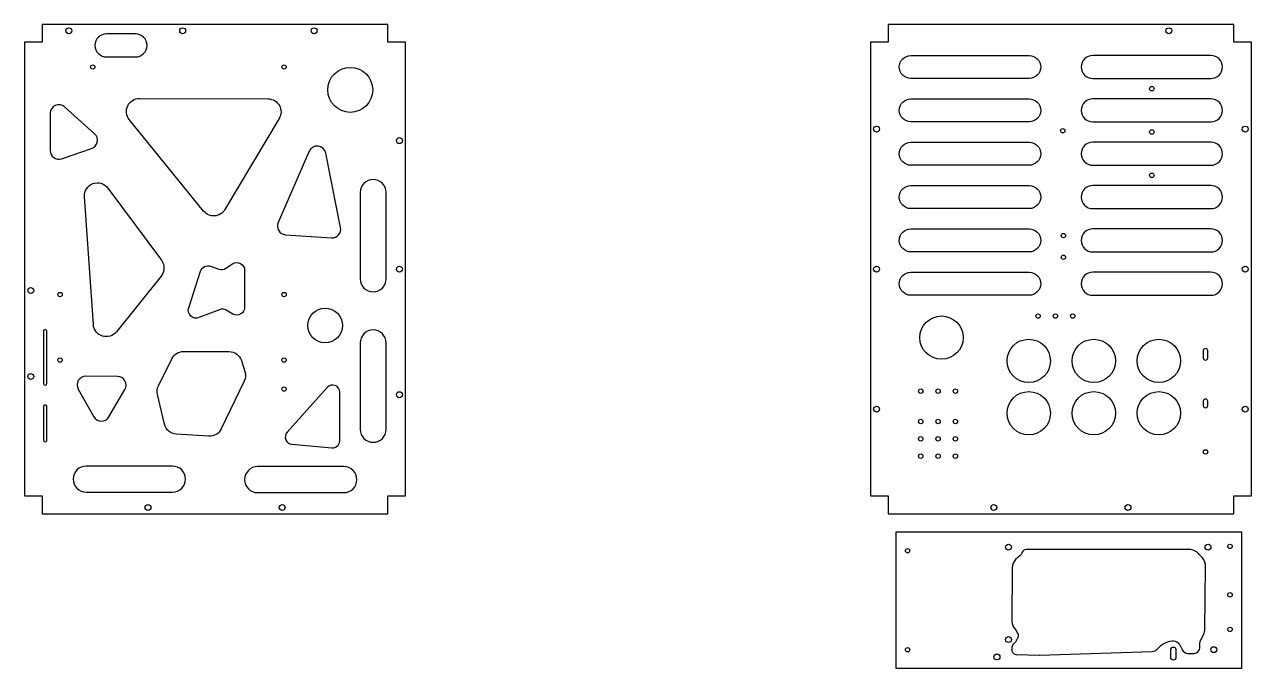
# Model space of a CAD drawing. Header units: millimetres. Extents: x 3055 to 3904, y 1845 to 2291.
import ezdxf

# ---------------------------------------------------------------- set-up
doc = ezdxf.new("R2010")
doc.units = ezdxf.units.MM

msp = doc.modelspace()

# ---------------------------------------------------------------- linework, layer by layer
msp.add_line((3896.88, 1845.16), (3876.88, 1845.16))
for points in [[(3055.09, 1964.59), (3067.39, 1964.59), (3067.39, 1952.29), (3306.39, 1952.29), (3306.39, 1964.59), (3318.69, 1964.59), (3318.69, 2278.59), (3306.39, 2278.59), (3306.39, 2290.89), (3067.39, 2290.89), (3067.39, 2278.59), (3055.09, 2278.59)], [(3640.13, 1964.59), (3652.43, 1964.59), (3652.43, 1952.29), (3891.43, 1952.29), (3891.43, 1964.59), (3903.73, 1964.59), (3903.73, 2278.59), (3891.43, 2278.59), (3891.43, 2290.89), (3652.43, 2290.89), (3652.43, 2278.59), (3640.13, 2278.59)], [(3657.88, 1845.16), (3657.88, 1939.66), (3896.88, 1939.66), (3896.88, 1845.16)]]:
    msp.add_lwpolyline(points, close=True)
for points in [[(3131.8, 2268.43, 1), (3131.8, 2284.43), (3111.8, 2284.43, 1), (3111.8, 2268.43)], [(3749.93, 2269.49, -1), (3749.93, 2253.49), (3668.14, 2253.49, -1), (3668.14, 2269.49)], [(3793.93, 2269.49, 1), (3793.93, 2253.49), (3875.71, 2253.49, 1), (3875.71, 2269.49)], [(3072.79, 2203.71, 0.513582), (3080.72, 2198.03), (3101.45, 2205.06, 0.573436), (3103.53, 2215.2), (3082.8, 2233.83, 0.649017), (3072.79, 2229.36)], [(3127.57, 2225.11, -0.632541), (3134.6, 2239.78), (3223.54, 2239.43, -0.580649), (3231.24, 2225.82), (3193.68, 2162.8, -0.521531), (3178.95, 2161.74)], [(3749.93, 2239.49, -1), (3749.93, 2223.49), (3668.14, 2223.49, -1), (3668.14, 2239.49)], [(3793.93, 2239.49, 1), (3793.93, 2223.49), (3875.71, 2223.49, 1), (3875.71, 2239.49)], [(3251.99, 2203.14), (3230.5, 2153.78, 0.518375), (3235.59, 2145.4), (3267.4, 2143.22, 0.494475), (3273.69, 2150.38), (3263.38, 2201.92, 0.734242)], [(3749.93, 2209.49, -1), (3749.93, 2193.49), (3668.14, 2193.49, -1), (3668.14, 2209.49)], [(3793.93, 2209.49, 1), (3793.93, 2193.49), (3875.71, 2193.49, 1), (3875.71, 2209.49)], [(3102.7, 2083.22), (3096.53, 2171.72, -0.74972), (3112.74, 2177.7), (3149.77, 2127.75, -0.340589), (3149.56, 2116.76), (3118.7, 2078.22, -0.682974)], [(3305.22, 2114.87), (3305.22, 2174.6, 1), (3287.22, 2174.6), (3287.22, 2114.87, 1)], [(3749.93, 2179.49, -1), (3749.93, 2163.49), (3668.14, 2163.49, -1), (3668.14, 2179.49)], [(3793.93, 2179.49, 1), (3793.93, 2163.49), (3875.71, 2163.49, 1), (3875.71, 2179.49)], [(3749.93, 2149.49, -1), (3749.93, 2133.49), (3668.14, 2133.49, -1), (3668.14, 2149.49)], [(3793.93, 2149.49, 1), (3793.93, 2133.49), (3875.71, 2133.49, 1), (3875.71, 2149.49)], [(3175.71, 2088, -0.629535), (3168.63, 2094.7), (3176.81, 2120.17, -0.421536), (3183.73, 2123.62), (3189.58, 2121.57, 0.234953), (3194.35, 2122.18), (3198.93, 2125.23, -0.598905), (3207.32, 2120.73), (3207.32, 2095.2, -0.576522), (3199.24, 2090.51), (3194.66, 2093.14, 0.225526), (3190.04, 2093.5)], [(3749.93, 2119.49, -1), (3749.93, 2103.49), (3668.14, 2103.49, -1), (3668.14, 2119.49)], [(3793.93, 2119.49, 1), (3793.93, 2103.49), (3875.71, 2103.49, 1), (3875.71, 2119.49)], [(3068.19, 2078.59), (3068.19, 2042.39, 1), (3070.59, 2042.39), (3070.59, 2078.59, 1)], [(3305.22, 2010.73), (3305.22, 2070.47, 1), (3287.22, 2070.47), (3287.22, 2010.73, 1)], [(3146.97, 2034.69, -0.175148), (3147.66, 2040.77), (3156.96, 2059.55, -0.285161), (3165.02, 2064.56), (3196.52, 2064.56, -0.326928), (3205.1, 2058.28), (3207.49, 2050.73, -0.190659), (3207.03, 2044.12), (3191.17, 2011.01, -0.305444), (3182.5, 2005.92), (3160.05, 2007.3, -0.33006), (3151.85, 2014.2)], [(3873.45, 2060.09), (3873.45, 2065.09, 1), (3870.41, 2065.09), (3870.41, 2060.09, 1)], [(3113.38, 2019.3), (3124.48, 2038.28, 0.576987), (3119.34, 2047.31), (3097.49, 2047.46, 0.575724), (3092.22, 2038.52), (3102.97, 2019.39, 0.579342)], [(3267.69, 1997.91, 0.440405), (3273.13, 2002.89), (3273.13, 2036.33, 0.688439), (3264.41, 2039.67), (3236.68, 2008.68, 0.617276), (3239.97, 2000.37)], [(3873.45, 2027.09), (3873.45, 2030.09, 1), (3870.41, 2030.09), (3870.41, 2027.09, 1)], [(3068.19, 2003.37, 1.030478), (3070.59, 2003.37), (3070.59, 2026.41, 1), (3068.19, 2026.41)], [(3157.44, 1985.24), (3097.71, 1985.24, 1), (3097.71, 1967.24), (3157.44, 1967.24, 1)], [(3275.99, 1984.89), (3216.25, 1984.89, 1), (3216.25, 1966.89), (3275.99, 1966.89, 1)], [(3835.06, 1856.98, 0.189839), (3838.25, 1858.37), (3841.16, 1861.28, -0.096463), (3842.67, 1862.3), (3846.25, 1863.81, -0.179813), (3850.88, 1864.02), (3851.32, 1863.88, -0.197854), (3854.08, 1861.54), (3855.47, 1858.86), (3855.83, 1858.17, 0.267987), (3859.83, 1855.61), (3863.16, 1855.46, 0.427544), (3868.13, 1860.2), (3868.13, 1862.89, -0.121857), (3868.68, 1865.1), (3870.67, 1868.88, 0.118897), (3871.54, 1872.33), (3872.05, 1915.39, 0.181999), (3869.76, 1921.69), (3868.5, 1923.16), (3867.65, 1924.15, 0.219585), (3860.42, 1927.49), (3747.84, 1927.49, 0.299942), (3745.22, 1925.76), (3744.88, 1924.97, -0.106364), (3743.72, 1923.34), (3740.63, 1920.5, 0.209751), (3738.17, 1914.92), (3738.09, 1877.69, 0.199545), (3740.32, 1872.3), (3740.4, 1872.22, -0.063441), (3740.84, 1871.65), (3741.98, 1869.71, -0.133886), (3742.38, 1868.27), (3742.38, 1867.92, -0.127153), (3741.78, 1865.62), (3740.85, 1863.92, -0.111968), (3739.45, 1862.36), (3739.22, 1862.19, 0.242575), (3738.02, 1859.87), (3738.02, 1858.02, 0.202957), (3738.89, 1855.97), (3739.29, 1855.58, 0.186888), (3741.19, 1854.78), (3756.97, 1854.29, 0.016349), (3757.16, 1854.29)], [(3851.73, 1853.16), (3851.73, 1857.68, 1), (3847.63, 1857.68), (3847.63, 1853.16, 1)]]:
    msp.add_lwpolyline(points, format="xyb", close=True)
for centre, radius in [((3085.77, 2286.59), 2.05), ((3164.46, 2286.59), 2.05), ((3255.35, 2286.59), 2.05), ((3846.58, 2286.59), 2.05), ((3102.26, 2261.49), 1.5), ((3234.64, 2261.49), 1.5), ((3280.39, 2245.65), 15.56), ((3834.82, 2246.49), 1.52), ((3644.43, 2218.53), 2.05), ((3773.22, 2217.39), 1.52), ((3834.82, 2216.49), 1.52), ((3899.43, 2218.53), 2.05), ((3314.39, 2210.53), 2.05), ((3834.82, 2186.49), 1.52), ((3773.64, 2144.82), 1.52), ((3773.64, 2129.82), 1.52), ((3314.39, 2121.59), 2.05), ((3644.43, 2121.59), 2.05), ((3899.43, 2121.59), 2.05), ((3059.39, 2106.75), 2.05), ((3079.7, 2104.01), 1.5), ((3234.64, 2104.01), 1.5), ((3263, 2082.55), 12), ((3689.33, 2074.15), 15), ((3756.11, 2089.06), 1.52), ((3768.11, 2089.06), 1.52), ((3780.11, 2089.06), 1.52), ((3749.65, 2058.04), 15), ((3794.65, 2058.04), 15), ((3839.65, 2058.04), 15), ((3079.7, 2058.59), 1.5), ((3234.64, 2058.59), 1.5), ((3059.39, 2047.23), 2.05), ((3234.64, 2038.57), 1.5), ((3674.96, 2037.13), 1.52), ((3686.96, 2037.13), 1.52), ((3698.96, 2037.13), 1.52), ((3749.65, 2021.81), 15), ((3794.65, 2021.81), 15), ((3839.65, 2021.81), 15), ((3314.39, 2034.65), 2.05), ((3644.43, 2024.65), 2.05), ((3899.43, 2024.65), 2.05), ((3674.96, 2016.13), 1.52), ((3686.96, 2016.13), 1.52), ((3698.96, 2016.13), 1.52), ((3674.96, 2004.13), 1.52), ((3686.96, 2004.13), 1.52), ((3698.96, 2004.13), 1.52), ((3871.93, 1995.09), 1.52), ((3674.96, 1992.13), 1.52), ((3686.96, 1992.13), 1.52), ((3698.96, 1992.13), 1.52), ((3140.48, 1956.59), 2.05), ((3233.3, 1956.59), 2.05), ((3725.52, 1956.59), 2.05), ((3818.33, 1956.59), 2.05), ((3665.88, 1926.66), 1.52), ((3735.68, 1929.16), 2.05), ((3873.68, 1929.16), 2.05), ((3888.88, 1929.66), 1.52), ((3888.88, 1896.14), 1.52), ((3735.68, 1865.16), 2.05), ((3888.88, 1872.24), 1.52), ((3665.88, 1858.16), 1.52), ((3877.68, 1858.16), 2.05), ((3727.68, 1853.16), 2.05)]:
    msp.add_circle(centre, radius)

doc.saveas('drawing.dxf')
